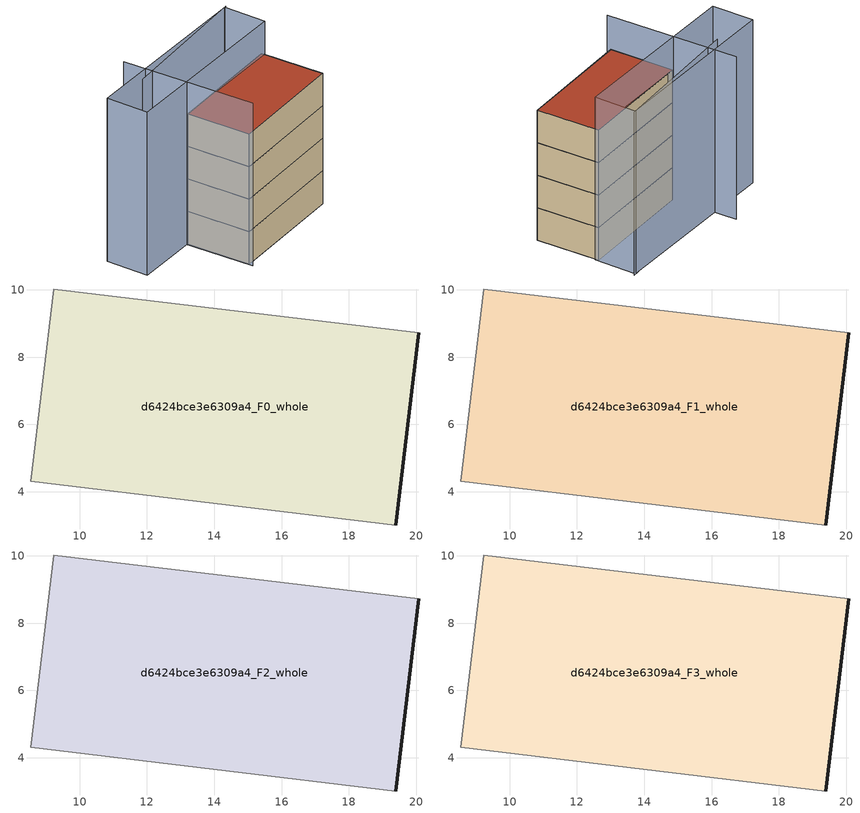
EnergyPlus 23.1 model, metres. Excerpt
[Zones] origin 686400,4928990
d6424bce3e6309a4_F0_whole
 floor ground (EU_floor_Construction): 19.39,3.01 20.08,8.72 9.23,10.03 8.55,4.32 z0
 wall outside (EU_wall_Construction): 20.08,8.72 19.39,3.01 z0:3
 wall adiabatic (EU_wall_Construction): 19.39,3.01 8.55,4.32 9.23,10.03 20.08,8.72 z0:3
d6424bce3e6309a4_F1_whole
 floor to d6424bce3e6309a4_F0_whole (EU_floor_Construction): 19.39,3.01 20.08,8.72 9.23,10.03 8.54,4.32 z3
 wall outside (EU_wall_Construction): 20.08,8.72 19.39,3.01 z3:6
 wall adiabatic (EU_wall_Construction): 19.39,3.01 8.55,4.32 9.23,10.03 20.08,8.72 z3:6
d6424bce3e6309a4_F2_whole
 floor to d6424bce3e6309a4_F1_whole (EU_floor_Construction): 19.39,3.01 20.08,8.72 9.23,10.03 8.54,4.32 z6
 wall outside (EU_wall_Construction): 20.08,8.72 19.39,3.01 z6:9
 wall adiabatic (EU_wall_Construction): 19.39,3.01 8.55,4.32 9.23,10.03 20.08,8.72 z6:9
d6424bce3e6309a4_F3_whole
 floor to d6424bce3e6309a4_F2_whole (EU_floor_Construction): 19.39,3.01 20.08,8.72 9.23,10.03 8.54,4.32 z9
 wall outside (EU_wall_Construction): 20.08,8.72 19.39,3.01 z9:12
 wall adiabatic (EU_wall_Construction): 19.39,3.01 8.55,4.32 9.23,10.03 20.08,8.72 z9:12
 roof outside (EU_roof_Construction): 20.08,8.72 19.39,3.01 8.55,4.32 9.23,10.03 z12
shading: 9.78,15.85 8.45,3.97 / 20.92,12.2 8.04,13.37 / 4.17,14.64 20.7,12.21 / 20.7,12.21 20.15,8.44 / 20.15,8.44 3.61,10.87 / 3.61,10.87 4.17,14.64 z0:15
[Building]
EU S2 Campaign: North Axis=0; Terrain=City; Solar Distribution=FullExterior
[Site:Location]
Bologna: Latitude=44.5; Longitude=11.25; Time Zone=1; Elevation=37
[SizingPeriod:WeatherFileDays]
AnnualSizingPeriod: Begin Month=1; Begin Day of Month=1; End Month=12; End Day of Month=31; Day of Week for Start Day=Monday; Use Weather File Daylight Saving Period=No; Use Weather File Rain and Snow Indicators=No
[MATERIAL]
EU_InternalMass_Material: Roughness=MediumRough; Thickness=0.1; Conductivity=1; Density=1800; Specific Heat=900; Thermal Absorptance=0.9; Solar Absorptance=0.7; Visible Absorptance=0.7
[MATERIAL:NOMASS] Roughness=MediumRough; Thermal Absorptance=0.9; Solar Absorptance=0.7; Visible Absorptance=0.7
Name | Thermal Resistance
EU_wall_NoMass | 0.937881
EU_roof_NoMass | 0.548572
EU_floor_NoMass | 0.71348
[CONSTRUCTION]
EU_wall_Construction: EU_wall_NoMass
EU_roof_Construction: EU_roof_NoMass
EU_floor_Construction: EU_floor_NoMass
EU_InternalMass_Construction: EU_InternalMass_Material
[ZONE] Type=1; Multiplier=1; Ceiling Height=autocalculate; Floor Area=autocalculate; Part of Total Floor Area=Yes
Name | Volume
d6424bce3e6309a4_F0_whole | 188.476
d6424bce3e6309a4_F1_whole; d6424bce3e6309a4_F2_whole; d6424bce3e6309a4_F3_whole | 188.477
[INTERNALMASS] Construction=EU_InternalMass_Construction; Surface Area=62.8254
Name | Zone or ZoneList
d6424bce3e6309a4_F0_whole_EU_InternalMass | d6424bce3e6309a4_F0_whole
d6424bce3e6309a4_F1_whole_EU_InternalMass | d6424bce3e6309a4_F1_whole
d6424bce3e6309a4_F2_whole_EU_InternalMass | d6424bce3e6309a4_F2_whole
d6424bce3e6309a4_F3_whole_EU_InternalMass | d6424bce3e6309a4_F3_whole
[OTHEREQUIPMENT] Fuel Type=Electricity; Design Level Calculation Method=Watts/Area; Power per Zone Floor Area=1; Fraction Latent=0; Fraction Radiant=0; Fraction Lost=0; Carbon Dioxide Generation Rate=0; EndUse Subcategory=EU_Step8_InternalGains
Name | Zone or ZoneList or Space or SpaceList | Schedule
EU_Step8_InternalGain_d6424bce3e6309a4_F0_whole_f000 | d6424bce3e6309a4_F0_whole | EU_Step8_GainSchedule_d6424bce3e6309a4_F0_whole_f000
EU_Step8_InternalGain_d6424bce3e6309a4_F1_whole_f000 | d6424bce3e6309a4_F1_whole | EU_Step8_GainSchedule_d6424bce3e6309a4_F1_whole_f000
EU_Step8_InternalGain_d6424bce3e6309a4_F2_whole_f000 | d6424bce3e6309a4_F2_whole | EU_Step8_GainSchedule_d6424bce3e6309a4_F2_whole_f000
EU_Step8_InternalGain_d6424bce3e6309a4_F3_whole_f000 | d6424bce3e6309a4_F3_whole | EU_Step8_GainSchedule_d6424bce3e6309a4_F3_whole_f000
[ZONEVENTILATION:DESIGNFLOWRATE] Schedule=EU_AlwaysOn; Design Flow Rate Calculation Method=AirChanges/Hour; Air Changes per Hour=0.687892; Ventilation Type=Natural; Fan Pressure Rise=0; Fan Total Efficiency=1; Constant Term Coefficient=1; Temperature Term Coefficient=0; Velocity Term Coefficient=0; Velocity Squared Term Coefficient=0; Minimum Indoor Temperature=-100; Maximum Indoor Temperature=100; Delta Temperature=-100; Minimum Outdoor Temperature=-100; Maximum Outdoor Temperature=100; Maximum Wind Speed=40
Name | Zone or ZoneList or Space or SpaceList
EU_ConstantAir_d6424bce3e6309a4_F0_whole | d6424bce3e6309a4_F0_whole
EU_ConstantAir_d6424bce3e6309a4_F1_whole | d6424bce3e6309a4_F1_whole
EU_ConstantAir_d6424bce3e6309a4_F2_whole | d6424bce3e6309a4_F2_whole
EU_ConstantAir_d6424bce3e6309a4_F3_whole | d6424bce3e6309a4_F3_whole
[HVACTEMPLATE:THERMOSTAT] Constant Heating Setpoint=20; Constant Cooling Setpoint=50
EU_HeatOnly_d6424bce3e6309a4_F0_whole; EU_HeatOnly_d6424bce3e6309a4_F1_whole; EU_HeatOnly_d6424bce3e6309a4_F2_whole; EU_HeatOnly_d6424bce3e6309a4_F3_whole
[HVACTEMPLATE:ZONE:IDEALLOADSAIRSYSTEM] System Availability Schedule=EU_AlwaysOn; Maximum Heating Supply Air Temperature=50; Minimum Cooling Supply Air Temperature=13; Maximum Heating Supply Air Humidity Ratio=0.0156; Minimum Cooling Supply Air Humidity Ratio=0.0077; Heating Limit=NoLimit; Cooling Limit=NoLimit; Heating Availability Schedule=EU_AlwaysOn; Cooling Availability Schedule=EU_CoolingOff; Dehumidification Control Type=ConstantSensibleHeatRatio; Cooling Sensible Heat Ratio=0.7; Dehumidification Setpoint=60; Humidification Control Type=None; Humidification Setpoint=30; Outdoor Air Method=None; Outdoor Air Flow Rate per Person=0.00944; Outdoor Air Flow Rate per Zone Floor Area=0; Outdoor Air Flow Rate per Zone=0; Demand Controlled Ventilation Type=None; Outdoor Air Economizer Type=NoEconomizer; Heat Recovery Type=None; Sensible Heat Recovery Effectiveness=0.7; Latent Heat Recovery Effectiveness=0.65
Name | Template Thermostat
d6424bce3e6309a4_F0_whole | EU_HeatOnly_d6424bce3e6309a4_F0_whole
d6424bce3e6309a4_F1_whole | EU_HeatOnly_d6424bce3e6309a4_F1_whole
d6424bce3e6309a4_F2_whole | EU_HeatOnly_d6424bce3e6309a4_F2_whole
d6424bce3e6309a4_F3_whole | EU_HeatOnly_d6424bce3e6309a4_F3_whole
[SIZING:ZONE] Zone Cooling Design Supply Air Temperature Input Method=SupplyAirTemperature; Zone Cooling Design Supply Air Temperature=13; Zone Heating Design Supply Air Temperature Input Method=SupplyAirTemperature; Zone Heating Design Supply Air Temperature=50; Zone Cooling Design Supply Air Humidity Ratio=0.008; Zone Heating Design Supply Air Humidity Ratio=0.008; Cooling Design Air Flow Method=DesignDay; Cooling Design Air Flow Rate=0; Cooling Minimum Air Flow per Zone Floor Area=0.000762; Cooling Minimum Air Flow=0; Cooling Minimum Air Flow Fraction=0.2; Heating Design Air Flow Method=DesignDay; Heating Design Air Flow Rate=0; Heating Maximum Air Flow per Zone Floor Area=0.002032; Heating Maximum Air Flow=0.141576; Heating Maximum Air Flow Fraction=0.3; Account for Dedicated Outdoor Air System=No; Dedicated Outdoor Air System Control Strategy=NeutralSupplyAir; Dedicated Outdoor Air Low Setpoint Temperature for Design=autosize; Dedicated Outdoor Air High Setpoint Temperature for Design=autosize; Zone Load Sizing Method=Sensible Load Only No Latent Load; Zone Latent Cooling Design Supply Air Humidity Ratio Input Method=HumidityRatioDifference; Zone Cooling Design Supply Air Humidity Ratio Difference=0.005; Zone Latent Heating Design Supply Air Humidity Ratio Input Method=HumidityRatioDifference; Zone Humidification Design Supply Air Humidity Ratio Difference=0.005
d6424bce3e6309a4_F0_whole; d6424bce3e6309a4_F1_whole; d6424bce3e6309a4_F2_whole; d6424bce3e6309a4_F3_whole
[SCHEDULE:CONSTANT]
Name | Hourly Value
EU_AlwaysOn | 1
EU_CoolingOff | 0
[SCHEDULE:FILE] Column Number=1; Rows to Skip at Top=0; Number of Hours of Data=8760; Column Separator=Comma; Interpolate to Timestep=No; Minutes per Item=60; Adjust Schedule for Daylight Savings=Yes
Name | File
EU_Step8_GainSchedule_d6424bce3e6309a4_F0_whole_f000 | ../../schedules/d6424bce3e6309a4/d6424bce3e6309a4_F0_whole_f000_gain.csv
EU_Step8_GainSchedule_d6424bce3e6309a4_F1_whole_f000 | ../../schedules/d6424bce3e6309a4/d6424bce3e6309a4_F1_whole_f000_gain.csv
EU_Step8_GainSchedule_d6424bce3e6309a4_F2_whole_f000 | ../../schedules/d6424bce3e6309a4/d6424bce3e6309a4_F2_whole_f000_gain.csv
EU_Step8_GainSchedule_d6424bce3e6309a4_F3_whole_f000 | ../../schedules/d6424bce3e6309a4/d6424bce3e6309a4_F3_whole_f000_gain.csv
